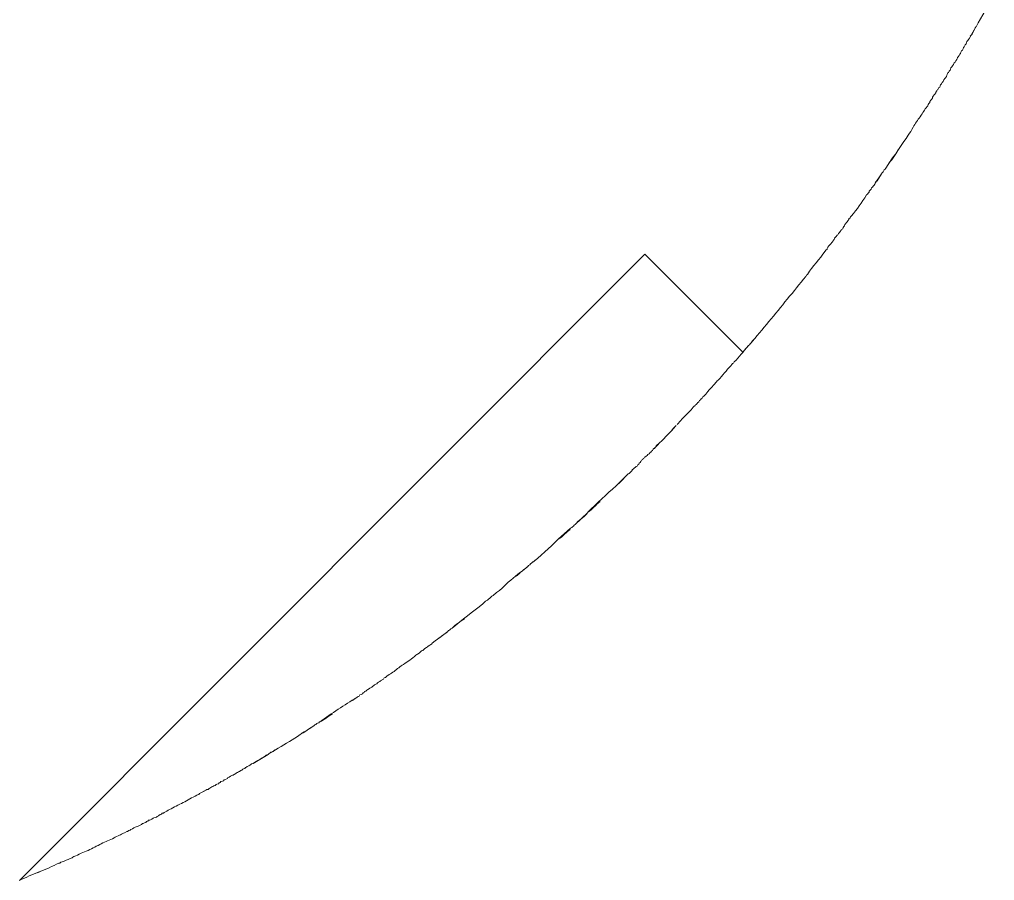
# Model space of a CAD drawing. Header units: millimetres. Extents: x 5194 to 16594, y 329 to 7592.
# Drawn here: x 11550.1 to 11603.4, y 3728.4 to 3775.4 of the extents above; entities that cross this region are included whole.
import ezdxf

# ---------------------------------------------------------------- set-up
doc = ezdxf.new("R2010")
doc.units = ezdxf.units.MM
doc.header["$MEASUREMENT"] = 0
doc.layers.add('PDF_Geometry', color=7, linetype='Continuous', true_color=0x231f20)

msp = doc.modelspace()

# ---------------------------------------------------------------- linework, layer by layer
at = {"layer": 'PDF_Geometry', "color": 0, "lineweight": 9}
for p, q in [((11602.058, 3774.442), (11602.395, 3775.026)), ((11601.743, 3773.924), (11601.765, 3773.969)), ((11601.765, 3773.969), (11601.81, 3774.037)), ((11601.81, 3774.037), (11601.855, 3774.082)), ((11601.855, 3774.082), (11601.878, 3774.149)), ((11601.878, 3774.149), (11601.9, 3774.217)), ((11601.9, 3774.217), (11601.945, 3774.262)), ((11601.945, 3774.262), (11601.99, 3774.329)), ((11601.99, 3774.329), (11602.035, 3774.397)), ((11602.035, 3774.397), (11602.058, 3774.442)), ((11601.428, 3773.385), (11601.473, 3773.452)), ((11601.473, 3773.452), (11601.518, 3773.52)), ((11601.518, 3773.52), (11601.54, 3773.564)), ((11601.54, 3773.564), (11601.563, 3773.632)), ((11601.563, 3773.632), (11601.608, 3773.699)), ((11601.608, 3773.699), (11601.653, 3773.744)), ((11601.653, 3773.744), (11601.698, 3773.812)), ((11601.698, 3773.812), (11601.72, 3773.879)), ((11601.72, 3773.879), (11601.743, 3773.924)), ((11601.113, 3772.89), (11601.158, 3772.957)), ((11601.158, 3772.957), (11601.18, 3773.002)), ((11601.18, 3773.002), (11601.203, 3773.047)), ((11601.203, 3773.047), (11601.248, 3773.092)), ((11601.248, 3773.092), (11601.293, 3773.16)), ((11601.293, 3773.16), (11601.338, 3773.227)), ((11601.338, 3773.227), (11601.36, 3773.272)), ((11601.36, 3773.272), (11601.383, 3773.34)), ((11601.383, 3773.34), (11601.428, 3773.385)), ((11600.776, 3772.305), (11600.798, 3772.373)), ((11600.798, 3772.373), (11600.821, 3772.418)), ((11600.821, 3772.418), (11600.843, 3772.485)), ((11600.843, 3772.485), (11600.888, 3772.53)), ((11600.888, 3772.53), (11600.933, 3772.597)), ((11600.933, 3772.597), (11600.978, 3772.642)), ((11600.978, 3772.642), (11601.001, 3772.71)), ((11601.001, 3772.71), (11601.023, 3772.777)), ((11601.023, 3772.777), (11601.068, 3772.822)), ((11601.068, 3772.822), (11601.113, 3772.89)), ((11600.438, 3771.788), (11600.461, 3771.855)), ((11600.461, 3771.855), (11600.506, 3771.9)), ((11600.506, 3771.9), (11600.551, 3771.968)), ((11600.551, 3771.968), (11600.596, 3772.035)), ((11600.596, 3772.035), (11600.618, 3772.08)), ((11600.618, 3772.08), (11600.641, 3772.125)), ((11600.641, 3772.125), (11600.686, 3772.193)), ((11600.686, 3772.193), (11600.731, 3772.238)), ((11600.731, 3772.238), (11600.776, 3772.305)), ((11600.101, 3771.293), (11600.146, 3771.338)), ((11600.146, 3771.338), (11600.191, 3771.406)), ((11600.191, 3771.451), (11600.258, 3771.518)), ((11600.191, 3771.406), (11600.191, 3771.451)), ((11600.258, 3771.518), (11600.281, 3771.585)), ((11600.281, 3771.585), (11600.326, 3771.608)), ((11600.326, 3771.608), (11600.348, 3771.675)), ((11600.348, 3771.675), (11600.416, 3771.72)), ((11600.416, 3771.72), (11600.438, 3771.788)), ((11599.764, 3770.708), (11599.786, 3770.776)), ((11599.786, 3770.776), (11599.809, 3770.821)), ((11599.809, 3770.821), (11599.876, 3770.888)), ((11599.876, 3770.933), (11599.921, 3771.001)), ((11599.876, 3770.888), (11599.876, 3770.933)), ((11599.921, 3771.001), (11599.966, 3771.046)), ((11599.966, 3771.046), (11600.011, 3771.113)), ((11600.011, 3771.181), (11600.056, 3771.226)), ((11600.011, 3771.113), (11600.011, 3771.181)), ((11600.056, 3771.226), (11600.101, 3771.293)), ((11599.719, 3770.663), (11599.764, 3770.708)), ((11597.425, 3767.245), (11597.83, 3767.852)), ((11597.83, 3767.807), (11597.785, 3767.74)), ((11597.83, 3767.852), (11597.83, 3767.807)), ((11597.245, 3767.02), (11597.312, 3767.088)), ((11597.312, 3767.088), (11597.335, 3767.133)), ((11597.335, 3767.133), (11597.38, 3767.2)), ((11597.38, 3767.2), (11597.425, 3767.245)), ((11596.885, 3766.48), (11597.222, 3766.975)), ((11597.222, 3766.975), (11597.245, 3767.02)), ((11596.503, 3765.918), (11596.548, 3765.986)), ((11596.548, 3766.031), (11596.615, 3766.098)), ((11596.548, 3765.986), (11596.548, 3766.031)), ((11596.615, 3766.098), (11596.66, 3766.143)), ((11596.66, 3766.143), (11596.683, 3766.211)), ((11596.683, 3766.211), (11596.728, 3766.255)), ((11596.728, 3766.255), (11596.773, 3766.3)), ((11596.773, 3766.3), (11596.818, 3766.368)), ((11596.818, 3766.368), (11596.863, 3766.413)), ((11596.863, 3766.413), (11596.885, 3766.48)), ((11596.413, 3765.828), (11596.458, 3765.873)), ((11596.458, 3765.873), (11596.503, 3765.918)), ((11595.378, 3764.411), (11595.356, 3764.366)), ((11595.446, 3764.479), (11595.378, 3764.411)), ((11595.513, 3764.569), (11595.446, 3764.524)), ((11595.446, 3764.524), (11595.446, 3764.479)), ((11595.536, 3764.636), (11595.513, 3764.569)), ((11595.581, 3764.681), (11595.536, 3764.636)), ((11595.018, 3763.894), (11594.973, 3763.827)), ((11595.041, 3763.939), (11595.018, 3763.894)), ((11595.108, 3763.984), (11595.041, 3763.939)), ((11595.131, 3764.052), (11595.108, 3763.984)), ((11595.176, 3764.097), (11595.131, 3764.052)), ((11595.198, 3764.141), (11595.176, 3764.097)), ((11595.221, 3764.209), (11595.198, 3764.141)), ((11595.266, 3764.254), (11595.221, 3764.209)), ((11595.311, 3764.321), (11595.266, 3764.254)), ((11595.356, 3764.366), (11595.311, 3764.321)), ((11594.591, 3763.332), (11594.569, 3763.287)), ((11594.636, 3763.399), (11594.591, 3763.332)), ((11594.659, 3763.467), (11594.636, 3763.399)), ((11594.704, 3763.512), (11594.659, 3763.467)), ((11594.749, 3763.557), (11594.704, 3763.512)), ((11594.794, 3763.624), (11594.749, 3763.557)), ((11594.839, 3763.647), (11594.794, 3763.624)), ((11594.884, 3763.714), (11594.839, 3763.647)), ((11594.928, 3763.782), (11594.884, 3763.714)), ((11594.973, 3763.827), (11594.928, 3763.782)), ((11594.186, 3762.815), (11594.141, 3762.747)), ((11594.254, 3762.86), (11594.186, 3762.815)), ((11594.299, 3762.972), (11594.254, 3762.905)), ((11594.254, 3762.905), (11594.254, 3762.86)), ((11594.344, 3763.04), (11594.299, 3762.972)), ((11584.293, 3762.583), (11550.087, 3728.355)), ((11589.646, 3757.231), (11584.293, 3762.583)), ((11593.129, 3761.443), (11593.084, 3761.375)), ((11593.174, 3761.488), (11593.129, 3761.443)), ((11589.958, 3757.597), (11589.646, 3757.231)), ((11590.003, 3757.642), (11589.958, 3757.597)), ((11590.048, 3757.687), (11590.003, 3757.642)), ((11589.036, 3756.563), (11588.991, 3756.495)), ((11589.081, 3756.608), (11589.036, 3756.563)), ((11589.126, 3756.63), (11589.081, 3756.608)), ((11589.171, 3756.698), (11589.126, 3756.63)), ((11588.204, 3755.618), (11588.159, 3755.573)), ((11588.249, 3755.663), (11588.204, 3755.618)), ((11588.294, 3755.708), (11588.249, 3755.663)), ((11587.462, 3754.786), (11587.417, 3754.719)), ((11587.507, 3754.831), (11587.462, 3754.786)), ((11587.844, 3755.213), (11587.799, 3755.168)), ((11587.889, 3755.258), (11587.844, 3755.213)), ((11587.17, 3754.471), (11587.147, 3754.426)), ((11587.237, 3754.516), (11587.17, 3754.471)), ((11587.282, 3754.584), (11587.237, 3754.516)), ((11587.327, 3754.629), (11587.282, 3754.584)), ((11587.372, 3754.674), (11587.327, 3754.629)), ((11587.417, 3754.719), (11587.372, 3754.674)), ((11586, 3753.234), (11585.663, 3752.852)), ((11585.955, 3753.189), (11586, 3753.234)), ((11584.404, 3751.593), (11584.359, 3751.548)), ((11584.449, 3751.637), (11584.404, 3751.593)), ((11584.516, 3751.682), (11584.449, 3751.637)), ((11584.561, 3751.727), (11584.516, 3751.682)), ((11584.606, 3751.772), (11584.561, 3751.727)), ((11584.651, 3751.817), (11584.606, 3751.772)), ((11584.696, 3751.862), (11584.651, 3751.817)), ((11584.741, 3751.93), (11584.696, 3751.862)), ((11583.909, 3751.075), (11583.864, 3751.008)), ((11583.954, 3751.12), (11583.909, 3751.075)), ((11583.976, 3751.165), (11583.954, 3751.12)), ((11584.021, 3751.21), (11583.976, 3751.165)), ((11584.066, 3751.255), (11584.021, 3751.21)), ((11584.111, 3751.323), (11584.066, 3751.255)), ((11584.179, 3751.368), (11584.111, 3751.323)), ((11584.201, 3751.413), (11584.179, 3751.368)), ((11584.269, 3751.458), (11584.201, 3751.413)), ((11584.291, 3751.503), (11584.269, 3751.458)), ((11584.359, 3751.548), (11584.291, 3751.503)), ((11583.369, 3750.58), (11582.717, 3749.928)), ((11583.436, 3750.603), (11583.369, 3750.58)), ((11583.481, 3750.648), (11583.436, 3750.603)), ((11583.526, 3750.693), (11583.481, 3750.648)), ((11583.594, 3750.76), (11583.526, 3750.693)), ((11583.661, 3750.85), (11583.594, 3750.805)), ((11583.594, 3750.805), (11583.594, 3750.76)), ((11583.706, 3750.895), (11583.661, 3750.85)), ((11583.774, 3750.94), (11583.706, 3750.895)), ((11583.819, 3750.985), (11583.774, 3750.94)), ((11583.864, 3751.008), (11583.819, 3750.985)), ((11581.143, 3748.444), (11580.468, 3747.814)), ((11581.165, 3748.489), (11581.143, 3748.444)), ((11580.221, 3747.612), (11579.546, 3747.005)), ((11580.288, 3747.657), (11580.221, 3747.612)), ((11580.333, 3747.679), (11580.288, 3747.657)), ((11580.378, 3747.724), (11580.333, 3747.679)), ((11580.423, 3747.769), (11580.378, 3747.724)), ((11580.468, 3747.814), (11580.423, 3747.769)), ((11577.522, 3745.228), (11577.477, 3745.206)), ((11577.589, 3745.273), (11577.522, 3745.228)), ((11577.882, 3745.52), (11577.589, 3745.273)), ((11577.927, 3745.565), (11577.882, 3745.52)), ((11577.994, 3745.61), (11577.927, 3745.565)), ((11578.039, 3745.655), (11577.994, 3745.61)), ((11573.541, 3742.012), (11573.496, 3741.945)), ((11573.609, 3742.035), (11573.541, 3742.012)), ((11573.631, 3742.08), (11573.609, 3742.035)), ((11573.676, 3742.102), (11573.631, 3742.08)), ((11573.744, 3742.147), (11573.676, 3742.102)), ((11573.496, 3741.945), (11572.754, 3741.405)), ((11572.079, 3740.91), (11572.034, 3740.865)), ((11572.147, 3740.933), (11572.079, 3740.91)), ((11572.192, 3740.978), (11572.147, 3740.933)), ((11572.237, 3741.023), (11572.192, 3740.978)), ((11572.304, 3741.068), (11572.237, 3741.023)), ((11572.349, 3741.09), (11572.304, 3741.068)), ((11572.394, 3741.135), (11572.349, 3741.09)), ((11572.439, 3741.157), (11572.394, 3741.135)), ((11572.529, 3741.225), (11572.439, 3741.157)), ((11572.574, 3741.247), (11572.529, 3741.225)), ((11572.619, 3741.27), (11572.574, 3741.247)), ((11572.664, 3741.337), (11572.619, 3741.27)), ((11572.709, 3741.36), (11572.664, 3741.337)), ((11572.754, 3741.405), (11572.709, 3741.36)), ((11571.81, 3740.708), (11571.765, 3740.663)), ((11571.855, 3740.73), (11571.81, 3740.708)), ((11571.944, 3740.775), (11571.855, 3740.73)), ((11571.989, 3740.82), (11571.944, 3740.775)), ((11572.034, 3740.865), (11571.989, 3740.82)), ((11569.898, 3739.313), (11569.83, 3739.268)), ((11569.92, 3739.336), (11569.898, 3739.313)), ((11569.988, 3739.358), (11569.92, 3739.336)), ((11570.033, 3739.426), (11569.988, 3739.358)), ((11570.1, 3739.448), (11570.033, 3739.426)), ((11570.145, 3739.493), (11570.1, 3739.448)), ((11570.19, 3739.538), (11570.145, 3739.493)), ((11570.235, 3739.561), (11570.19, 3739.538)), ((11570.303, 3739.606), (11570.235, 3739.561)), ((11569.133, 3738.796), (11569.088, 3738.751)), ((11569.178, 3738.819), (11569.133, 3738.796)), ((11569.246, 3738.864), (11569.178, 3738.819)), ((11569.291, 3738.886), (11569.246, 3738.864)), ((11569.358, 3738.931), (11569.291, 3738.886)), ((11569.403, 3738.976), (11569.358, 3738.931)), ((11569.448, 3738.999), (11569.403, 3738.976)), ((11569.493, 3739.044), (11569.448, 3738.999)), ((11569.583, 3739.088), (11569.493, 3739.044)), ((11569.628, 3739.111), (11569.583, 3739.088)), ((11569.673, 3739.156), (11569.628, 3739.111)), ((11569.718, 3739.201), (11569.673, 3739.156)), ((11569.786, 3739.223), (11569.718, 3739.201)), ((11569.83, 3739.268), (11569.786, 3739.223)), ((11568.616, 3738.414), (11568.549, 3738.369)), ((11568.661, 3738.436), (11568.616, 3738.414)), ((11568.706, 3738.504), (11568.661, 3738.436)), ((11568.774, 3738.526), (11568.706, 3738.504)), ((11568.841, 3738.549), (11568.774, 3738.526)), ((11568.886, 3738.616), (11568.841, 3738.549)), ((11568.931, 3738.639), (11568.886, 3738.616)), ((11568.953, 3738.684), (11568.931, 3738.639)), ((11569.021, 3738.706), (11568.953, 3738.684)), ((11569.088, 3738.751), (11569.021, 3738.706)), ((11566.232, 3736.862), (11566.187, 3736.817)), ((11566.3, 3736.885), (11566.232, 3736.862)), ((11566.345, 3736.93), (11566.3, 3736.885)), ((11566.39, 3736.952), (11566.345, 3736.93)), ((11566.457, 3736.975), (11566.39, 3736.952)), ((11566.502, 3737.019), (11566.457, 3736.975)), ((11563.691, 3735.243), (11562.859, 3734.748)), ((11563.736, 3735.288), (11563.691, 3735.243)), ((11563.781, 3735.31), (11563.736, 3735.288)), ((11562.454, 3734.523), (11562.409, 3734.478)), ((11562.499, 3734.546), (11562.454, 3734.523)), ((11562.544, 3734.591), (11562.499, 3734.546)), ((11562.634, 3734.613), (11562.544, 3734.591)), ((11562.679, 3734.658), (11562.634, 3734.613)), ((11562.724, 3734.681), (11562.679, 3734.658)), ((11562.769, 3734.726), (11562.724, 3734.681)), ((11562.859, 3734.748), (11562.769, 3734.726)), ((11561.487, 3733.983), (11561.465, 3733.938)), ((11561.554, 3734.006), (11561.487, 3733.983)), ((11561.622, 3734.051), (11561.554, 3734.006)), ((11561.667, 3734.073), (11561.622, 3734.051)), ((11561.734, 3734.118), (11561.667, 3734.073)), ((11561.779, 3734.118), (11561.734, 3734.118)), ((11561.847, 3734.163), (11561.779, 3734.118)), ((11561.892, 3734.186), (11561.847, 3734.163)), ((11561.959, 3734.231), (11561.892, 3734.186)), ((11562.004, 3734.253), (11561.959, 3734.231)), ((11562.072, 3734.298), (11562.004, 3734.253)), ((11562.117, 3734.321), (11562.072, 3734.298)), ((11562.184, 3734.366), (11562.117, 3734.321)), ((11562.252, 3734.388), (11562.184, 3734.366)), ((11562.297, 3734.433), (11562.252, 3734.388)), ((11562.342, 3734.456), (11562.297, 3734.433)), ((11562.409, 3734.478), (11562.342, 3734.456)), ((11560.61, 3733.466), (11560.542, 3733.444)), ((11560.655, 3733.489), (11560.61, 3733.466)), ((11560.722, 3733.534), (11560.655, 3733.489)), ((11560.79, 3733.556), (11560.722, 3733.534)), ((11560.835, 3733.601), (11560.79, 3733.556)), ((11560.88, 3733.624), (11560.835, 3733.601)), ((11560.97, 3733.646), (11560.88, 3733.624)), ((11561.015, 3733.691), (11560.97, 3733.646)), ((11561.06, 3733.714), (11561.015, 3733.691)), ((11561.105, 3733.759), (11561.06, 3733.714)), ((11561.195, 3733.781), (11561.105, 3733.759)), ((11561.24, 3733.804), (11561.195, 3733.781)), ((11561.285, 3733.848), (11561.24, 3733.804)), ((11561.33, 3733.871), (11561.285, 3733.848)), ((11561.42, 3733.916), (11561.33, 3733.871)), ((11561.465, 3733.938), (11561.42, 3733.916)), ((11559.823, 3733.039), (11559.778, 3733.016)), ((11559.89, 3733.061), (11559.823, 3733.039)), ((11559.935, 3733.106), (11559.89, 3733.061)), ((11560.273, 3733.286), (11559.935, 3733.106)), ((11560.34, 3733.331), (11560.273, 3733.286)), ((11560.408, 3733.331), (11560.34, 3733.331)), ((11560.452, 3733.376), (11560.408, 3733.331)), ((11560.497, 3733.399), (11560.452, 3733.376)), ((11560.542, 3733.444), (11560.497, 3733.399)), ((11557.619, 3731.847), (11557.574, 3731.824)), ((11557.686, 3731.892), (11557.619, 3731.847)), ((11557.709, 3731.914), (11557.686, 3731.892)), ((11557.776, 3731.959), (11557.709, 3731.914)), ((11557.844, 3731.982), (11557.776, 3731.959)), ((11557.889, 3732.027), (11557.844, 3731.982)), ((11557.956, 3732.027), (11557.889, 3732.027)), ((11558.001, 3732.072), (11557.956, 3732.027)), ((11556.584, 3731.33), (11556.539, 3731.307)), ((11556.652, 3731.352), (11556.584, 3731.33)), ((11556.719, 3731.397), (11556.652, 3731.352)), ((11556.764, 3731.42), (11556.719, 3731.397)), ((11556.809, 3731.465), (11556.764, 3731.42)), ((11556.854, 3731.465), (11556.809, 3731.465)), ((11556.922, 3731.51), (11556.854, 3731.465)), ((11556.989, 3731.532), (11556.922, 3731.51)), ((11557.034, 3731.577), (11556.989, 3731.532)), ((11557.102, 3731.6), (11557.034, 3731.577)), ((11557.147, 3731.645), (11557.102, 3731.6)), ((11557.214, 3731.645), (11557.147, 3731.645)), ((11557.282, 3731.69), (11557.214, 3731.645)), ((11557.326, 3731.712), (11557.282, 3731.69)), ((11557.394, 3731.757), (11557.326, 3731.712)), ((11557.439, 3731.779), (11557.394, 3731.757)), ((11557.506, 3731.802), (11557.439, 3731.779)), ((11557.574, 3731.824), (11557.506, 3731.802)), ((11555.617, 3730.857), (11555.55, 3730.835)), ((11555.662, 3730.88), (11555.617, 3730.857)), ((11556, 3731.037), (11555.955, 3731.037)), ((11556.067, 3731.082), (11556, 3731.037)), ((11556.135, 3731.105), (11556.067, 3731.082)), ((11556.18, 3731.15), (11556.135, 3731.105)), ((11556.539, 3731.307), (11556.472, 3731.285)), ((11552.289, 3729.306), (11552.244, 3729.306)), ((11552.356, 3729.351), (11552.289, 3729.306)), ((11552.424, 3729.373), (11552.356, 3729.351)), ((11552.469, 3729.396), (11552.424, 3729.373)), ((11552.536, 3729.418), (11552.469, 3729.396)), ((11553.009, 3729.621), (11552.964, 3729.598)), ((11553.054, 3729.665), (11553.009, 3729.621)), ((11551.142, 3728.811), (11551.074, 3728.766)), ((11551.164, 3728.833), (11551.142, 3728.811))]:
    msp.add_line(p, q, dxfattribs=at)
for centre, major_axis, start_param, end_param in [((11644.575, 3751.206), (-34.253, 34.253), 0.2303, 0.271308), ((11611.514, 3761.409), (10.58, 10.58), 1.736294, 1.781741), ((11628.865, 3747.994), (26.037, 26.037), 1.746169, 1.790215), ((11527.746, 3811.191), (58.07, 58.07), 4.788222, 4.826934), ((11585.056, 3757.96), (-2.769, 2.769), 3.165385, 3.271344), ((11579.287, 3760.892), (-7.176, 7.176), 3.121219, 3.201177), ((11569.988, 3767.605), (-15.221, 15.221), 3.111299, 3.171886), ((11577.56, 3755.693), (5.469, 5.469), 4.656848, 4.76793), ((11611.447, 3717.398), (-30.689, 30.689), -0.061962, -0.013191), ((11564.878, 3761.867), (14.765, 14.765), 4.608875, 4.705778), ((11585.176, 3735.307), (-8.867, 8.867), -0.124345, -0.014965), ((11554.988, 3768.133), (22.652, 22.652), 4.629145, 4.649552), ((11605.179, 3703.923), (-34.995, 34.995), -0.140524, -0.097157), ((11573.278, 3736.666), (2.92, 2.92), 1.34394, 1.499873), ((11585.006, 3711.182), (22.471, 22.471), 1.329734, 1.406889), ((11540.624, 3774.966), (32.472, 32.472), 4.455512, 4.517348), ((11561.725, 3743.156), (-5.482, 5.482), 2.86003, 2.969558), ((11566.884, 3716.464), (12.695, 12.695), 1.237842, 1.284345), ((11561.408, 3716.129), (-11.169, 11.169), -0.38542, -0.336987), ((11551.243, 3735.704), (4.429, 4.429), 4.288493, 4.418743), ((11556.97, 3714.322), (-11.052, 11.052), -0.404841, -0.329401)]:
    msp.add_ellipse(centre, major_axis=major_axis, ratio=1, start_param=start_param, end_param=end_param, dxfattribs=at)
for points in [[(11602.395, 3775.026), (11602.282, 3774.869), (11602.237, 3774.644), (11602.08, 3774.509)], [(11599.719, 3770.663), (11599.561, 3770.483), (11599.516, 3770.326), (11599.336, 3770.101)], [(11598.954, 3769.539), (11598.864, 3769.337), (11598.797, 3769.247), (11598.684, 3769.089)], [(11598.122, 3768.302), (11598.077, 3768.167), (11597.92, 3767.942), (11597.83, 3767.852)], [(11597.785, 3767.74), (11597.65, 3767.605), (11597.56, 3767.447), (11597.47, 3767.29)], [(11597.222, 3766.975), (11597.2, 3766.908), (11596.975, 3766.57), (11596.908, 3766.525)], [(11596.413, 3765.828), (11596.143, 3765.423), (11595.896, 3765.041), (11595.581, 3764.681)], [(11594.569, 3763.287), (11594.479, 3763.197), (11594.434, 3763.129), (11594.344, 3763.04)], [(11594.141, 3762.747), (11593.849, 3762.32), (11593.467, 3761.938), (11593.174, 3761.488)], [(11593.084, 3761.375), (11592.747, 3760.971), (11592.432, 3760.543), (11592.072, 3760.138)], [(11590.318, 3758.002), (11590.206, 3757.912), (11590.138, 3757.777), (11590.048, 3757.687)], [(11589.913, 3757.552), (11589.644, 3757.237), (11589.464, 3756.99), (11589.171, 3756.698)], [(11588.991, 3756.495), (11588.744, 3756.248), (11588.542, 3755.955), (11588.294, 3755.708)], [(11587.799, 3755.168), (11587.664, 3755.033), (11587.709, 3755.011), (11587.507, 3754.831)], [(11587.147, 3754.426), (11586.99, 3754.269), (11587.035, 3754.359), (11586.877, 3754.156)], [(11585.955, 3753.189), (11585.73, 3752.987), (11585.888, 3753.054), (11585.663, 3752.852)], [(11586.315, 3753.572), (11586.203, 3753.459), (11586.18, 3753.392), (11586.045, 3753.279)], [(11584.988, 3752.2), (11584.853, 3752.087), (11584.876, 3751.975), (11584.741, 3751.93)], [(11581.84, 3749.074), (11581.57, 3748.871), (11581.435, 3748.646), (11581.165, 3748.489)], [(11581.12, 3748.399), (11580.918, 3748.197), (11580.67, 3748.039), (11580.468, 3747.814)], [(11580.198, 3747.544), (11579.996, 3747.432), (11579.816, 3747.14), (11579.546, 3747.005)], [(11578.286, 3745.858), (11578.219, 3745.79), (11578.107, 3745.745), (11578.039, 3745.655)], [(11577.477, 3745.206), (11577.342, 3745.048), (11577.387, 3745.116), (11577.252, 3744.981)], [(11577.837, 3745.475), (11577.747, 3745.385), (11577.702, 3745.408), (11577.589, 3745.273)], [(11576.442, 3744.306), (11576.285, 3744.194), (11576.397, 3744.216), (11576.172, 3744.104)], [(11575.678, 3743.676), (11575.43, 3743.564), (11575.633, 3743.654), (11575.43, 3743.474)], [(11574.418, 3742.664), (11574.193, 3742.507), (11573.946, 3742.349), (11573.744, 3742.147)], [(11573.451, 3741.922), (11573.226, 3741.742), (11572.979, 3741.585), (11572.754, 3741.405)], [(11571.765, 3740.663), (11571.562, 3740.483), (11571.315, 3740.325), (11571.09, 3740.168)], [(11570.573, 3739.786), (11570.483, 3739.718), (11570.393, 3739.673), (11570.303, 3739.606)], [(11568.549, 3738.369), (11568.436, 3738.301), (11568.391, 3738.279), (11568.301, 3738.189)], [(11567.199, 3737.469), (11566.974, 3737.312), (11566.749, 3737.154), (11566.502, 3737.019)], [(11563.601, 3735.22), (11563.399, 3735.04), (11563.039, 3734.905), (11562.859, 3734.748)], [(11564.051, 3735.49), (11563.893, 3735.31), (11563.871, 3735.423), (11563.781, 3735.31)], [(11559.778, 3733.016), (11559.53, 3732.881), (11559.283, 3732.747), (11559.036, 3732.612)], [(11560.228, 3733.264), (11560.138, 3733.196), (11560.025, 3733.151), (11559.935, 3733.106)], [(11558.294, 3732.229), (11558.181, 3732.184), (11558.114, 3732.117), (11558.001, 3732.072)], [(11555.55, 3730.835), (11555.46, 3730.767), (11555.325, 3730.767), (11555.257, 3730.678)], [(11555.955, 3731.037), (11555.73, 3730.88), (11555.82, 3730.97), (11555.662, 3730.88)], [(11556.472, 3731.285), (11556.382, 3731.262), (11556.314, 3731.195), (11556.18, 3731.15)], [(11554.56, 3730.363), (11554.448, 3730.295), (11554.313, 3730.25), (11554.2, 3730.183)], [(11553.458, 3729.845), (11553.278, 3729.755), (11553.256, 3729.733), (11553.054, 3729.665)], [(11552.244, 3729.306), (11551.884, 3729.126), (11551.547, 3728.968), (11551.164, 3728.833)], [(11552.964, 3729.598), (11552.806, 3729.553), (11552.694, 3729.463), (11552.536, 3729.418)]]:
    msp.add_open_spline(points, degree=3, dxfattribs=at)

doc.saveas('drawing.dxf')
